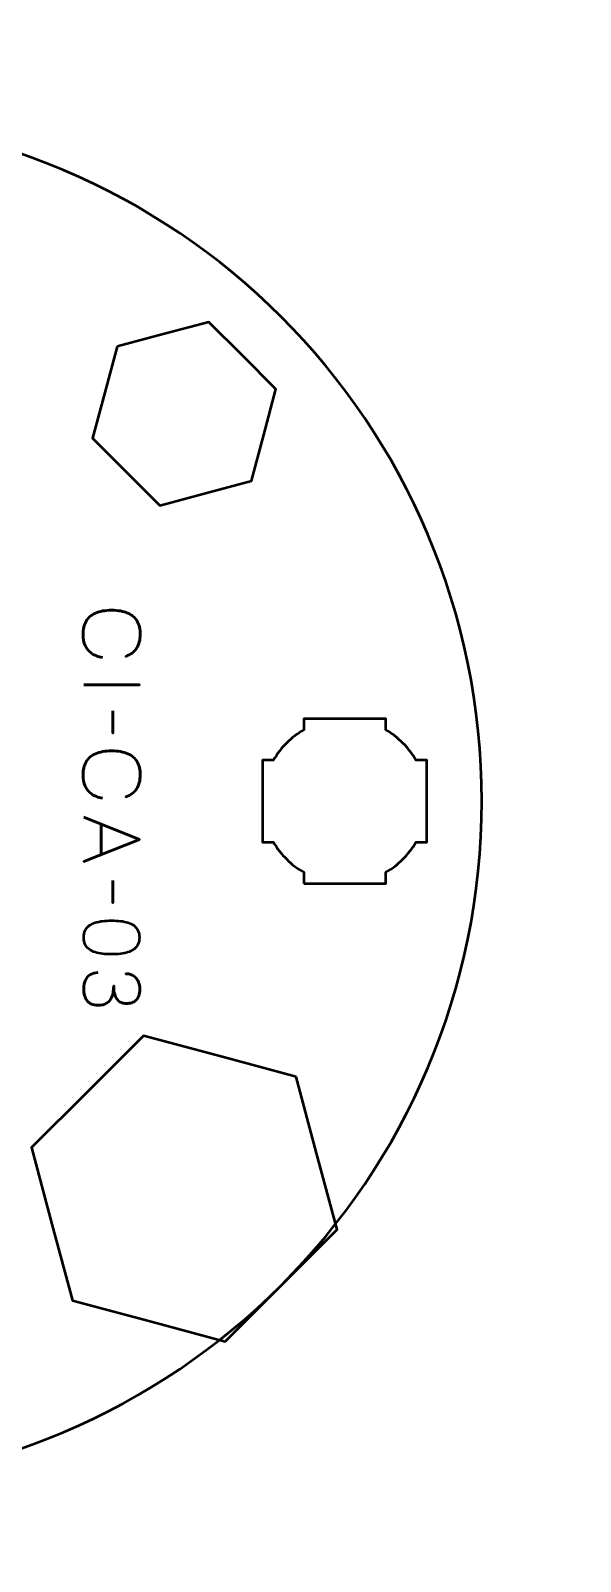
# Model space of a CAD drawing. Header units: centimetres. Extents: x -21 to 0, y -29.7 to 0.
# Drawn here: x -11.05 to -9.04, y -17.13 to -11.54 of the extents above; entities that cross this region are included whole.
import ezdxf

# ---------------------------------------------------------------- set-up
doc = ezdxf.new("R2010")
doc.units = ezdxf.units.CM
doc.header["$MEASUREMENT"] = 0
doc.layers.add('Layer 1', color=7, linetype='Continuous')

msp = doc.modelspace()

# ---------------------------------------------------------------- linework, layer by layer
at = {"layer": 'Layer 1', "color": 1, "lineweight": 53}
msp.add_open_spline([(-21.00003, -29.19995), (-21.00003, -29.19995), (-21.00003, -1.69992), (-21.00003, -1.69992), (-21.00003, -1.69992), (-21.00003, -1.61709), (-20.93286, -1.54992), (-20.85003, -1.54992), (-20.85003, -1.54992), (-20.7672, -1.54992), (-20.70003, -1.48275), (-20.70003, -1.39992), (-20.70003, -1.39992), (-20.70003, -1.31709), (-20.7672, -1.24992), (-20.85003, -1.24992), (-20.85003, -1.24992), (-20.93286, -1.24992), (-21.00003, -1.18275), (-21.00003, -1.09992), (-21.00003, -1.09992), (-21.00003, -1.09992), (-21.00003, -0.49992), (-21.00003, -0.49992), (-21.00003, -0.49992), (-21.00003, -0.22295), (-20.77694, 0.00004), (-20.49994, 0.00004), (-20.49994, 0.00004), (-20.49994, 0.00004), (-0.50008, 0.00004), (-0.50008, 0.00004), (-0.50008, 0.00004), (-0.22294, 0.00004), (0.00002, -0.22295), (0.00002, -0.49992), (0.00002, -0.49992), (0.00002, -0.49992), (0.00002, -29.19995), (0.00002, -29.19995), (0.00002, -29.19995), (0.00002, -29.47695), (-0.22294, -29.70004), (-0.50008, -29.70004), (-0.50008, -29.70004), (-0.50008, -29.70004), (-20.49994, -29.70004), (-20.49994, -29.70004), (-20.49994, -29.70004), (-20.77694, -29.70004), (-21.00003, -29.47695), (-21.00003, -29.19995)], degree=3, knots=[0, 0, 0, 0, 0.0769231, 0.0769231, 0.0769231, 0.0769231, 0.1538462, 0.1538462, 0.1538462, 0.1538462, 0.2307692, 0.2307692, 0.2307692, 0.2307692, 0.3076923, 0.3076923, 0.3076923, 0.3076923, 0.3846154, 0.3846154, 0.3846154, 0.3846154, 0.4615385, 0.4615385, 0.4615385, 0.4615385, 0.5384615, 0.5384615, 0.5384615, 0.5384615, 0.6153846, 0.6153846, 0.6153846, 0.6153846, 0.6923077, 0.6923077, 0.6923077, 0.6923077, 0.7692308, 0.7692308, 0.7692308, 0.7692308, 0.8461538, 0.8461538, 0.8461538, 0.8461538, 0.9230769, 0.9230769, 0.9230769, 0.9230769, 1, 1, 1, 1], dxfattribs=at)
at = {"layer": 'Layer 1', "color": 3, "lineweight": 53}
msp.add_open_spline([(-11.89997, -11.85), (-10.51947, -11.85), (-9.39997, -12.9695), (-9.39997, -14.35), (-9.39997, -14.35), (-9.39997, -15.7305), (-10.51947, -16.85), (-11.89997, -16.85), (-11.89997, -16.85), (-13.28047, -16.85), (-14.39997, -15.7305), (-14.39997, -14.35), (-14.39997, -14.35), (-14.39997, -12.9695), (-13.28047, -11.85), (-11.89997, -11.85)], degree=3, knots=[0, 0, 0, 0, 0.25, 0.25, 0.25, 0.25, 0.5, 0.5, 0.5, 0.5, 0.75, 0.75, 0.75, 0.75, 1, 1, 1, 1], dxfattribs=at)
at = {"layer": 'Layer 1', "lineweight": 53}
for points, knots in [([(-10.73072, -12.69084), (-10.73072, -12.69084), (-10.56342, -12.64601), (-10.56342, -12.64601), (-10.56342, -12.64601), (-10.56342, -12.64601), (-10.39611, -12.60118), (-10.39611, -12.60118), (-10.39611, -12.60118), (-10.39611, -12.60118), (-10.27364, -12.72366), (-10.27364, -12.72366), (-10.27364, -12.72366), (-10.27364, -12.72366), (-10.15116, -12.84613), (-10.15116, -12.84613), (-10.15116, -12.84613), (-10.15116, -12.84613), (-10.19599, -13.01344), (-10.19599, -13.01344), (-10.19599, -13.01344), (-10.19599, -13.01344), (-10.24082, -13.18074), (-10.24082, -13.18074), (-10.24082, -13.18074), (-10.24082, -13.18074), (-10.40812, -13.22557), (-10.40812, -13.22557), (-10.40812, -13.22557), (-10.40812, -13.22557), (-10.57543, -13.2704), (-10.57543, -13.2704), (-10.57543, -13.2704), (-10.57543, -13.2704), (-10.6979, -13.14792), (-10.6979, -13.14792), (-10.6979, -13.14792), (-10.6979, -13.14792), (-10.82038, -13.02545), (-10.82038, -13.02545), (-10.82038, -13.02545), (-10.82038, -13.02545), (-10.77555, -12.85814), (-10.77555, -12.85814), (-10.77555, -12.85814), (-10.77555, -12.85814), (-10.73072, -12.69084), (-10.73072, -12.69084)], [0, 0, 0, 0, 0.0833333, 0.0833333, 0.0833333, 0.0833333, 0.1666667, 0.1666667, 0.1666667, 0.1666667, 0.25, 0.25, 0.25, 0.25, 0.3333333, 0.3333333, 0.3333333, 0.3333333, 0.4166667, 0.4166667, 0.4166667, 0.4166667, 0.5, 0.5, 0.5, 0.5, 0.5833333, 0.5833333, 0.5833333, 0.5833333, 0.6666667, 0.6666667, 0.6666667, 0.6666667, 0.75, 0.75, 0.75, 0.75, 0.8333333, 0.8333333, 0.8333333, 0.8333333, 0.9166667, 0.9166667, 0.9166667, 0.9166667, 1, 1, 1, 1]), ([(-10.04996, -14.65006), (-10.04996, -14.65006), (-10.04996, -14.60988), (-10.04996, -14.60988), (-10.04996, -14.60988), (-10.0955, -14.58355), (-10.13346, -14.5456), (-10.15981, -14.50007), (-10.15981, -14.50007), (-10.15981, -14.50007), (-10.19996, -14.50007), (-10.19996, -14.50007), (-10.19996, -14.50007), (-10.19996, -14.50007), (-10.19996, -14.35155), (-10.19996, -14.35155), (-10.19996, -14.35155), (-10.19996, -14.35155), (-10.19998, -14.35), (-10.19998, -14.35), (-10.19998, -14.35), (-10.19998, -14.35), (-10.19996, -14.34845), (-10.19996, -14.34845), (-10.19996, -14.34845), (-10.19996, -14.34845), (-10.19996, -14.20006), (-10.19996, -14.20006), (-10.19996, -14.20006), (-10.19996, -14.20006), (-10.15986, -14.20006), (-10.15986, -14.20006), (-10.15986, -14.20006), (-10.13351, -14.15449), (-10.09552, -14.11649), (-10.04996, -14.09013), (-10.04996, -14.09013), (-10.04996, -14.09013), (-10.04996, -14.05005), (-10.04996, -14.05005), (-10.04996, -14.05005), (-10.04996, -14.05005), (-9.90462, -14.05005), (-9.90462, -14.05005), (-9.90462, -14.05005), (-9.90462, -14.05005), (-9.89998, -14.04999), (-9.89998, -14.04999), (-9.89998, -14.04999), (-9.89998, -14.04999), (-9.89533, -14.05005), (-9.89533, -14.05005), (-9.89533, -14.05005), (-9.89533, -14.05005), (-9.74995, -14.05005), (-9.74995, -14.05005), (-9.74995, -14.05005), (-9.74995, -14.05005), (-9.74995, -14.09013), (-9.74995, -14.09013), (-9.74995, -14.09013), (-9.70438, -14.11649), (-9.66641, -14.15449), (-9.64007, -14.20006), (-9.64007, -14.20006), (-9.64007, -14.20006), (-9.59995, -14.20006), (-9.59995, -14.20006), (-9.59995, -14.20006), (-9.59995, -14.20006), (-9.59995, -14.50007), (-9.59995, -14.50007), (-9.59995, -14.50007), (-9.59995, -14.50007), (-9.64012, -14.50007), (-9.64012, -14.50007), (-9.64012, -14.50007), (-9.66646, -14.5456), (-9.70442, -14.58355), (-9.74995, -14.60988), (-9.74995, -14.60988), (-9.74995, -14.60988), (-9.74995, -14.65006), (-9.74995, -14.65006), (-9.74995, -14.65006), (-9.74995, -14.65006), (-10.04996, -14.65006), (-10.04996, -14.65006)], [0, 0, 0, 0, 0.0454545, 0.0454545, 0.0454545, 0.0454545, 0.0909091, 0.0909091, 0.0909091, 0.0909091, 0.1363636, 0.1363636, 0.1363636, 0.1363636, 0.1818182, 0.1818182, 0.1818182, 0.1818182, 0.2272727, 0.2272727, 0.2272727, 0.2272727, 0.2727273, 0.2727273, 0.2727273, 0.2727273, 0.3181818, 0.3181818, 0.3181818, 0.3181818, 0.3636364, 0.3636364, 0.3636364, 0.3636364, 0.4090909, 0.4090909, 0.4090909, 0.4090909, 0.4545455, 0.4545455, 0.4545455, 0.4545455, 0.5, 0.5, 0.5, 0.5, 0.5454545, 0.5454545, 0.5454545, 0.5454545, 0.5909091, 0.5909091, 0.5909091, 0.5909091, 0.6363636, 0.6363636, 0.6363636, 0.6363636, 0.6818182, 0.6818182, 0.6818182, 0.6818182, 0.7272727, 0.7272727, 0.7272727, 0.7272727, 0.7727273, 0.7727273, 0.7727273, 0.7727273, 0.8181818, 0.8181818, 0.8181818, 0.8181818, 0.8636364, 0.8636364, 0.8636364, 0.8636364, 0.9090909, 0.9090909, 0.9090909, 0.9090909, 0.9545455, 0.9545455, 0.9545455, 0.9545455, 1, 1, 1, 1]), ([(-10.07752, -15.35597), (-10.07752, -15.35597), (-10.00281, -15.6348), (-10.00281, -15.6348), (-10.00281, -15.6348), (-10.00281, -15.6348), (-9.92809, -15.91364), (-9.92809, -15.91364), (-9.92809, -15.91364), (-9.92809, -15.91364), (-10.13221, -16.11777), (-10.13221, -16.11777), (-10.13221, -16.11777), (-10.13221, -16.11777), (-10.33634, -16.32189), (-10.33634, -16.32189), (-10.33634, -16.32189), (-10.33634, -16.32189), (-10.61518, -16.24717), (-10.61518, -16.24717), (-10.61518, -16.24717), (-10.61518, -16.24717), (-10.89401, -16.17246), (-10.89401, -16.17246), (-10.89401, -16.17246), (-10.89401, -16.17246), (-10.96873, -15.89363), (-10.96873, -15.89363), (-10.96873, -15.89363), (-10.96873, -15.89363), (-11.04344, -15.61478), (-11.04344, -15.61478), (-11.04344, -15.61478), (-11.04344, -15.61478), (-10.83932, -15.41066), (-10.83932, -15.41066), (-10.83932, -15.41066), (-10.83932, -15.41066), (-10.6352, -15.20654), (-10.6352, -15.20654), (-10.6352, -15.20654), (-10.6352, -15.20654), (-10.35635, -15.28125), (-10.35635, -15.28125), (-10.35635, -15.28125), (-10.35635, -15.28125), (-10.07752, -15.35597), (-10.07752, -15.35597)], [0, 0, 0, 0, 0.0833333, 0.0833333, 0.0833333, 0.0833333, 0.1666667, 0.1666667, 0.1666667, 0.1666667, 0.25, 0.25, 0.25, 0.25, 0.3333333, 0.3333333, 0.3333333, 0.3333333, 0.4166667, 0.4166667, 0.4166667, 0.4166667, 0.5, 0.5, 0.5, 0.5, 0.5833333, 0.5833333, 0.5833333, 0.5833333, 0.6666667, 0.6666667, 0.6666667, 0.6666667, 0.75, 0.75, 0.75, 0.75, 0.8333333, 0.8333333, 0.8333333, 0.8333333, 0.9166667, 0.9166667, 0.9166667, 0.9166667, 1, 1, 1, 1])]:
    msp.add_open_spline(points, degree=3, knots=knots, dxfattribs=at)
at = {"layer": 'Layer 1', "color": 5, "lineweight": 53}
for points, knots in [([(-10.78449, -13.82604), (-10.80063, -13.82303), (-10.81394, -13.81776), (-10.82438, -13.81038), (-10.82438, -13.81038), (-10.83477, -13.80294), (-10.84249, -13.79344), (-10.84752, -13.78187), (-10.84752, -13.78187), (-10.85255, -13.77035), (-10.85509, -13.7568), (-10.85505, -13.74137), (-10.85505, -13.74137), (-10.85509, -13.7226), (-10.85147, -13.70666), (-10.84409, -13.69358), (-10.84409, -13.69358), (-10.83675, -13.68051), (-10.82541, -13.67054), (-10.81003, -13.66367), (-10.81003, -13.66367), (-10.79465, -13.6568), (-10.77494, -13.65337), (-10.75091, -13.65332), (-10.75091, -13.65332), (-10.72697, -13.65337), (-10.70731, -13.6568), (-10.69192, -13.66367), (-10.69192, -13.66367), (-10.67654, -13.67054), (-10.66516, -13.68051), (-10.65778, -13.69358), (-10.65778, -13.69358), (-10.65039, -13.70666), (-10.64672, -13.7226), (-10.64677, -13.74137), (-10.64677, -13.74137), (-10.64672, -13.76146), (-10.651, -13.7783), (-10.65961, -13.7918), (-10.65961, -13.7918), (-10.66822, -13.80534), (-10.68153, -13.81527), (-10.69954, -13.82152), (-10.69954, -13.82152), (-10.68153, -13.81527), (-10.66822, -13.80534), (-10.65961, -13.7918), (-10.65961, -13.7918), (-10.651, -13.7783), (-10.64672, -13.76146), (-10.64677, -13.74137), (-10.64677, -13.74137), (-10.64672, -13.7226), (-10.65039, -13.70666), (-10.65778, -13.69358), (-10.65778, -13.69358), (-10.66516, -13.68051), (-10.67654, -13.67054), (-10.69192, -13.66367), (-10.69192, -13.66367), (-10.70731, -13.6568), (-10.72697, -13.65337), (-10.75091, -13.65332), (-10.75091, -13.65332), (-10.77494, -13.65337), (-10.79465, -13.6568), (-10.81003, -13.66367), (-10.81003, -13.66367), (-10.82541, -13.67054), (-10.83675, -13.68051), (-10.84409, -13.69358), (-10.84409, -13.69358), (-10.85147, -13.70666), (-10.85509, -13.7226), (-10.85505, -13.74137), (-10.85505, -13.74137), (-10.85509, -13.7568), (-10.85255, -13.77035), (-10.84752, -13.78187), (-10.84752, -13.78187), (-10.84249, -13.79344), (-10.83477, -13.80294), (-10.82438, -13.81038), (-10.82438, -13.81038), (-10.81394, -13.81776), (-10.80063, -13.82303), (-10.78449, -13.82604)], [0, 0, 0, 0, 0.0454545, 0.0454545, 0.0454545, 0.0454545, 0.0909091, 0.0909091, 0.0909091, 0.0909091, 0.1363636, 0.1363636, 0.1363636, 0.1363636, 0.1818182, 0.1818182, 0.1818182, 0.1818182, 0.2272727, 0.2272727, 0.2272727, 0.2272727, 0.2727273, 0.2727273, 0.2727273, 0.2727273, 0.3181818, 0.3181818, 0.3181818, 0.3181818, 0.3636364, 0.3636364, 0.3636364, 0.3636364, 0.4090909, 0.4090909, 0.4090909, 0.4090909, 0.4545455, 0.4545455, 0.4545455, 0.4545455, 0.5, 0.5, 0.5, 0.5, 0.5454545, 0.5454545, 0.5454545, 0.5454545, 0.5909091, 0.5909091, 0.5909091, 0.5909091, 0.6363636, 0.6363636, 0.6363636, 0.6363636, 0.6818182, 0.6818182, 0.6818182, 0.6818182, 0.7272727, 0.7272727, 0.7272727, 0.7272727, 0.7727273, 0.7727273, 0.7727273, 0.7727273, 0.8181818, 0.8181818, 0.8181818, 0.8181818, 0.8636364, 0.8636364, 0.8636364, 0.8636364, 0.9090909, 0.9090909, 0.9090909, 0.9090909, 0.9545455, 0.9545455, 0.9545455, 0.9545455, 1, 1, 1, 1]), ([(-10.85279, -13.92594), (-10.85279, -13.92594), (-10.64931, -13.92594), (-10.64931, -13.92594), (-10.64931, -13.92594), (-10.64931, -13.92594), (-10.85279, -13.92594), (-10.85279, -13.92594)], [0, 0, 0, 0, 0.5, 0.5, 0.5, 0.5, 1, 1, 1, 1]), ([(-10.74639, -14.01992), (-10.74639, -14.01992), (-10.74639, -14.10205), (-10.74639, -14.10205), (-10.74639, -14.10205), (-10.74639, -14.10205), (-10.74639, -14.01992), (-10.74639, -14.01992)], [0, 0, 0, 0, 0.5, 0.5, 0.5, 0.5, 1, 1, 1, 1]), ([(-10.78449, -14.33939), (-10.80063, -14.33638), (-10.81394, -14.33111), (-10.82438, -14.32373), (-10.82438, -14.32373), (-10.83477, -14.31629), (-10.84249, -14.30679), (-10.84752, -14.29522), (-10.84752, -14.29522), (-10.85255, -14.2837), (-10.85509, -14.27015), (-10.85505, -14.25472), (-10.85505, -14.25472), (-10.85509, -14.23595), (-10.85147, -14.22001), (-10.84409, -14.20693), (-10.84409, -14.20693), (-10.83675, -14.19386), (-10.82541, -14.18389), (-10.81003, -14.17702), (-10.81003, -14.17702), (-10.79465, -14.17015), (-10.77494, -14.16672), (-10.75091, -14.16667), (-10.75091, -14.16667), (-10.72697, -14.16672), (-10.70731, -14.17015), (-10.69192, -14.17702), (-10.69192, -14.17702), (-10.67654, -14.18389), (-10.66516, -14.19386), (-10.65778, -14.20693), (-10.65778, -14.20693), (-10.65039, -14.22001), (-10.64672, -14.23595), (-10.64677, -14.25472), (-10.64677, -14.25472), (-10.64672, -14.27481), (-10.651, -14.29165), (-10.65961, -14.30515), (-10.65961, -14.30515), (-10.66822, -14.31869), (-10.68153, -14.32862), (-10.69954, -14.33487), (-10.69954, -14.33487), (-10.68153, -14.32862), (-10.66822, -14.31869), (-10.65961, -14.30515), (-10.65961, -14.30515), (-10.651, -14.29165), (-10.64672, -14.27481), (-10.64677, -14.25472), (-10.64677, -14.25472), (-10.64672, -14.23595), (-10.65039, -14.22001), (-10.65778, -14.20693), (-10.65778, -14.20693), (-10.66516, -14.19386), (-10.67654, -14.18389), (-10.69192, -14.17702), (-10.69192, -14.17702), (-10.70731, -14.17015), (-10.72697, -14.16672), (-10.75091, -14.16667), (-10.75091, -14.16667), (-10.77494, -14.16672), (-10.79465, -14.17015), (-10.81003, -14.17702), (-10.81003, -14.17702), (-10.82541, -14.18389), (-10.83675, -14.19386), (-10.84409, -14.20693), (-10.84409, -14.20693), (-10.85147, -14.22001), (-10.85509, -14.23595), (-10.85505, -14.25472), (-10.85505, -14.25472), (-10.85509, -14.27015), (-10.85255, -14.2837), (-10.84752, -14.29522), (-10.84752, -14.29522), (-10.84249, -14.30679), (-10.83477, -14.31629), (-10.82438, -14.32373), (-10.82438, -14.32373), (-10.81394, -14.33111), (-10.80063, -14.33638), (-10.78449, -14.33939)], [0, 0, 0, 0, 0.0454545, 0.0454545, 0.0454545, 0.0454545, 0.0909091, 0.0909091, 0.0909091, 0.0909091, 0.1363636, 0.1363636, 0.1363636, 0.1363636, 0.1818182, 0.1818182, 0.1818182, 0.1818182, 0.2272727, 0.2272727, 0.2272727, 0.2272727, 0.2727273, 0.2727273, 0.2727273, 0.2727273, 0.3181818, 0.3181818, 0.3181818, 0.3181818, 0.3636364, 0.3636364, 0.3636364, 0.3636364, 0.4090909, 0.4090909, 0.4090909, 0.4090909, 0.4545455, 0.4545455, 0.4545455, 0.4545455, 0.5, 0.5, 0.5, 0.5, 0.5454545, 0.5454545, 0.5454545, 0.5454545, 0.5909091, 0.5909091, 0.5909091, 0.5909091, 0.6363636, 0.6363636, 0.6363636, 0.6363636, 0.6818182, 0.6818182, 0.6818182, 0.6818182, 0.7272727, 0.7272727, 0.7272727, 0.7272727, 0.7727273, 0.7727273, 0.7727273, 0.7727273, 0.8181818, 0.8181818, 0.8181818, 0.8181818, 0.8636364, 0.8636364, 0.8636364, 0.8636364, 0.9090909, 0.9090909, 0.9090909, 0.9090909, 0.9545455, 0.9545455, 0.9545455, 0.9545455, 1, 1, 1, 1]), ([(-10.85279, -14.40881), (-10.85279, -14.40881), (-10.64931, -14.48952), (-10.64931, -14.48952), (-10.64931, -14.48952), (-10.64931, -14.48952), (-10.85279, -14.57052), (-10.85279, -14.57052), (-10.85279, -14.57052), (-10.85279, -14.57052), (-10.64931, -14.48952), (-10.64931, -14.48952), (-10.64931, -14.48952), (-10.64931, -14.48952), (-10.85279, -14.40881), (-10.85279, -14.40881)], [0, 0, 0, 0, 0.25, 0.25, 0.25, 0.25, 0.5, 0.5, 0.5, 0.5, 0.75, 0.75, 0.75, 0.75, 1, 1, 1, 1]), ([(-10.78873, -14.43421), (-10.78873, -14.43421), (-10.78873, -14.54484), (-10.78873, -14.54484), (-10.78873, -14.54484), (-10.78873, -14.54484), (-10.78873, -14.43421), (-10.78873, -14.43421)], [0, 0, 0, 0, 0.5, 0.5, 0.5, 0.5, 1, 1, 1, 1]), ([(-10.74639, -14.63938), (-10.74639, -14.63938), (-10.74639, -14.72151), (-10.74639, -14.72151), (-10.74639, -14.72151), (-10.74639, -14.72151), (-10.74639, -14.63938), (-10.74639, -14.63938)], [0, 0, 0, 0, 0.5, 0.5, 0.5, 0.5, 1, 1, 1, 1]), ([(-10.85279, -14.84765), (-10.85274, -14.85753), (-10.851, -14.86605), (-10.84762, -14.87315), (-10.84762, -14.87315), (-10.84423, -14.8802), (-10.83938, -14.88608), (-10.83322, -14.89079), (-10.83322, -14.89079), (-10.82701, -14.89544), (-10.81968, -14.89911), (-10.81121, -14.90184), (-10.81121, -14.90184), (-10.80274, -14.90452), (-10.79348, -14.90645), (-10.78332, -14.90753), (-10.78332, -14.90753), (-10.77316, -14.90866), (-10.76248, -14.90922), (-10.75119, -14.90918), (-10.75119, -14.90918), (-10.73995, -14.90922), (-10.72927, -14.90866), (-10.71916, -14.90753), (-10.71916, -14.90753), (-10.70905, -14.90645), (-10.69973, -14.90452), (-10.69127, -14.90184), (-10.69127, -14.90184), (-10.68285, -14.89911), (-10.67551, -14.89544), (-10.66925, -14.89079), (-10.66925, -14.89079), (-10.66304, -14.88608), (-10.6582, -14.8802), (-10.65481, -14.87315), (-10.65481, -14.87315), (-10.65138, -14.86605), (-10.64964, -14.85753), (-10.64959, -14.84765), (-10.64959, -14.84765), (-10.64964, -14.83778), (-10.65138, -14.82926), (-10.65481, -14.82216), (-10.65481, -14.82216), (-10.6582, -14.8151), (-10.66304, -14.80922), (-10.66925, -14.80452), (-10.66925, -14.80452), (-10.67551, -14.79986), (-10.68285, -14.7962), (-10.69127, -14.79347), (-10.69127, -14.79347), (-10.69973, -14.79079), (-10.70905, -14.78886), (-10.71916, -14.78778), (-10.71916, -14.78778), (-10.72927, -14.78665), (-10.73995, -14.78608), (-10.75119, -14.78613), (-10.75119, -14.78613), (-10.76248, -14.78608), (-10.77316, -14.78665), (-10.78332, -14.78778), (-10.78332, -14.78778), (-10.79348, -14.78886), (-10.80274, -14.79079), (-10.81121, -14.79347), (-10.81121, -14.79347), (-10.81968, -14.7962), (-10.82701, -14.79986), (-10.83322, -14.80452), (-10.83322, -14.80452), (-10.83938, -14.80922), (-10.84423, -14.8151), (-10.84762, -14.82216), (-10.84762, -14.82216), (-10.851, -14.82926), (-10.85274, -14.83778), (-10.85279, -14.84765)], [0, 0, 0, 0, 0.05, 0.05, 0.05, 0.05, 0.1, 0.1, 0.1, 0.1, 0.15, 0.15, 0.15, 0.15, 0.2, 0.2, 0.2, 0.2, 0.25, 0.25, 0.25, 0.25, 0.3, 0.3, 0.3, 0.3, 0.35, 0.35, 0.35, 0.35, 0.4, 0.4, 0.4, 0.4, 0.45, 0.45, 0.45, 0.45, 0.5, 0.5, 0.5, 0.5, 0.55, 0.55, 0.55, 0.55, 0.6, 0.6, 0.6, 0.6, 0.65, 0.65, 0.65, 0.65, 0.7, 0.7, 0.7, 0.7, 0.75, 0.75, 0.75, 0.75, 0.8, 0.8, 0.8, 0.8, 0.85, 0.85, 0.85, 0.85, 0.9, 0.9, 0.9, 0.9, 0.95, 0.95, 0.95, 0.95, 1, 1, 1, 1]), ([(-10.85279, -14.84765), (-10.85274, -14.85753), (-10.851, -14.86605), (-10.84762, -14.87315), (-10.84762, -14.87315), (-10.84423, -14.8802), (-10.83938, -14.88608), (-10.83322, -14.89079), (-10.83322, -14.89079), (-10.82701, -14.89544), (-10.81968, -14.89911), (-10.81121, -14.90184), (-10.81121, -14.90184), (-10.80274, -14.90452), (-10.79348, -14.90645), (-10.78332, -14.90753), (-10.78332, -14.90753), (-10.77316, -14.90866), (-10.76248, -14.90922), (-10.75119, -14.90918), (-10.75119, -14.90918), (-10.73995, -14.90922), (-10.72927, -14.90866), (-10.71916, -14.90753), (-10.71916, -14.90753), (-10.70905, -14.90645), (-10.69973, -14.90452), (-10.69127, -14.90184), (-10.69127, -14.90184), (-10.68285, -14.89911), (-10.67551, -14.89544), (-10.66925, -14.89079), (-10.66925, -14.89079), (-10.66304, -14.88608), (-10.6582, -14.8802), (-10.65481, -14.87315), (-10.65481, -14.87315), (-10.65138, -14.86605), (-10.64964, -14.85753), (-10.64959, -14.84765), (-10.64959, -14.84765), (-10.64964, -14.83778), (-10.65138, -14.82926), (-10.65481, -14.82216), (-10.65481, -14.82216), (-10.6582, -14.8151), (-10.66304, -14.80922), (-10.66925, -14.80452), (-10.66925, -14.80452), (-10.67551, -14.79986), (-10.68285, -14.7962), (-10.69127, -14.79347), (-10.69127, -14.79347), (-10.69973, -14.79079), (-10.70905, -14.78886), (-10.71916, -14.78778), (-10.71916, -14.78778), (-10.72927, -14.78665), (-10.73995, -14.78608), (-10.75119, -14.78613), (-10.75119, -14.78613), (-10.76248, -14.78608), (-10.77316, -14.78665), (-10.78332, -14.78778), (-10.78332, -14.78778), (-10.79348, -14.78886), (-10.80274, -14.79079), (-10.81121, -14.79347), (-10.81121, -14.79347), (-10.81968, -14.7962), (-10.82701, -14.79986), (-10.83322, -14.80452), (-10.83322, -14.80452), (-10.83938, -14.80922), (-10.84423, -14.8151), (-10.84762, -14.82216), (-10.84762, -14.82216), (-10.851, -14.82926), (-10.85274, -14.83778), (-10.85279, -14.84765)], [0, 0, 0, 0, 0.05, 0.05, 0.05, 0.05, 0.1, 0.1, 0.1, 0.1, 0.15, 0.15, 0.15, 0.15, 0.2, 0.2, 0.2, 0.2, 0.25, 0.25, 0.25, 0.25, 0.3, 0.3, 0.3, 0.3, 0.35, 0.35, 0.35, 0.35, 0.4, 0.4, 0.4, 0.4, 0.45, 0.45, 0.45, 0.45, 0.5, 0.5, 0.5, 0.5, 0.55, 0.55, 0.55, 0.55, 0.6, 0.6, 0.6, 0.6, 0.65, 0.65, 0.65, 0.65, 0.7, 0.7, 0.7, 0.7, 0.75, 0.75, 0.75, 0.75, 0.8, 0.8, 0.8, 0.8, 0.85, 0.85, 0.85, 0.85, 0.9, 0.9, 0.9, 0.9, 0.95, 0.95, 0.95, 0.95, 1, 1, 1, 1]), ([(-10.80171, -14.97606), (-10.81187, -14.97611), (-10.82071, -14.97846), (-10.82838, -14.98312), (-10.82838, -14.98312), (-10.836, -14.98777), (-10.84197, -14.9944), (-10.84625, -15.00306), (-10.84625, -15.00306), (-10.85053, -15.01171), (-10.8527, -15.02211), (-10.85279, -15.0342), (-10.85279, -15.0342), (-10.85279, -15.04328), (-10.85185, -15.05151), (-10.84987, -15.05894), (-10.84987, -15.05894), (-10.8479, -15.06642), (-10.84484, -15.07281), (-10.84065, -15.07822), (-10.84065, -15.07822), (-10.83647, -15.08363), (-10.83106, -15.08777), (-10.82447, -15.09069), (-10.82447, -15.09069), (-10.81784, -15.09365), (-10.80989, -15.09511), (-10.80058, -15.09516), (-10.80058, -15.09516), (-10.78816, -15.0952), (-10.77767, -15.09266), (-10.76916, -15.08763), (-10.76916, -15.08763), (-10.76065, -15.0826), (-10.75425, -15.07479), (-10.74987, -15.0643), (-10.74987, -15.0643), (-10.7455, -15.05381), (-10.74329, -15.04036), (-10.74329, -15.02404), (-10.74329, -15.02404), (-10.74334, -15.03622), (-10.74221, -15.04643), (-10.7399, -15.05475), (-10.7399, -15.05475), (-10.7376, -15.06303), (-10.73435, -15.06966), (-10.73012, -15.07465), (-10.73012, -15.07465), (-10.72593, -15.07963), (-10.72095, -15.08326), (-10.71521, -15.08542), (-10.71521, -15.08542), (-10.70952, -15.08763), (-10.70326, -15.08871), (-10.69644, -15.08867), (-10.69644, -15.08867), (-10.68962, -15.08871), (-10.68332, -15.08777), (-10.67748, -15.08589), (-10.67748, -15.08589), (-10.67165, -15.08406), (-10.66652, -15.08105), (-10.66215, -15.07695), (-10.66215, -15.07695), (-10.65778, -15.07286), (-10.65434, -15.06745), (-10.6519, -15.06082), (-10.6519, -15.06082), (-10.64945, -15.05414), (-10.64823, -15.046), (-10.64818, -15.03645), (-10.64818, -15.03645), (-10.64823, -15.02695), (-10.64964, -15.01863), (-10.65237, -15.01157), (-10.65237, -15.01157), (-10.65509, -15.00447), (-10.65881, -14.99864), (-10.66356, -14.99393), (-10.66356, -14.99393), (-10.66831, -14.98928), (-10.67372, -14.9858), (-10.67984, -14.98349), (-10.67984, -14.98349), (-10.68595, -14.98114), (-10.69244, -14.98001), (-10.69926, -14.98001), (-10.69926, -14.98001), (-10.69244, -14.98001), (-10.68595, -14.98114), (-10.67984, -14.98349), (-10.67984, -14.98349), (-10.67372, -14.9858), (-10.66831, -14.98928), (-10.66356, -14.99393), (-10.66356, -14.99393), (-10.65881, -14.99864), (-10.65509, -15.00447), (-10.65237, -15.01157), (-10.65237, -15.01157), (-10.64964, -15.01863), (-10.64823, -15.02695), (-10.64818, -15.03645), (-10.64818, -15.03645), (-10.64823, -15.046), (-10.64945, -15.05414), (-10.6519, -15.06082), (-10.6519, -15.06082), (-10.65434, -15.06745), (-10.65778, -15.07286), (-10.66215, -15.07695), (-10.66215, -15.07695), (-10.66652, -15.08105), (-10.67165, -15.08406), (-10.67748, -15.08589), (-10.67748, -15.08589), (-10.68332, -15.08777), (-10.68962, -15.08871), (-10.69644, -15.08867), (-10.69644, -15.08867), (-10.70326, -15.08871), (-10.70952, -15.08763), (-10.71521, -15.08542), (-10.71521, -15.08542), (-10.72095, -15.08326), (-10.72593, -15.07963), (-10.73012, -15.07465), (-10.73012, -15.07465), (-10.73435, -15.06966), (-10.7376, -15.06303), (-10.7399, -15.05475), (-10.7399, -15.05475), (-10.74221, -15.04643), (-10.74334, -15.03622), (-10.74329, -15.02404), (-10.74329, -15.02404), (-10.74329, -15.04036), (-10.7455, -15.05381), (-10.74987, -15.0643), (-10.74987, -15.0643), (-10.75425, -15.07479), (-10.76065, -15.0826), (-10.76916, -15.08763), (-10.76916, -15.08763), (-10.77767, -15.09266), (-10.78816, -15.0952), (-10.80058, -15.09516), (-10.80058, -15.09516), (-10.80989, -15.09511), (-10.81784, -15.09365), (-10.82447, -15.09069), (-10.82447, -15.09069), (-10.83106, -15.08777), (-10.83647, -15.08363), (-10.84065, -15.07822), (-10.84065, -15.07822), (-10.84484, -15.07281), (-10.8479, -15.06642), (-10.84987, -15.05894), (-10.84987, -15.05894), (-10.85185, -15.05151), (-10.85279, -15.04328), (-10.85279, -15.0342), (-10.85279, -15.0342), (-10.8527, -15.02211), (-10.85053, -15.01171), (-10.84625, -15.00306), (-10.84625, -15.00306), (-10.84197, -14.9944), (-10.836, -14.98777), (-10.82838, -14.98312), (-10.82838, -14.98312), (-10.82071, -14.97846), (-10.81187, -14.97611), (-10.80171, -14.97606)], [0, 0, 0, 0, 0.0227273, 0.0227273, 0.0227273, 0.0227273, 0.0454545, 0.0454545, 0.0454545, 0.0454545, 0.0681818, 0.0681818, 0.0681818, 0.0681818, 0.0909091, 0.0909091, 0.0909091, 0.0909091, 0.1136364, 0.1136364, 0.1136364, 0.1136364, 0.1363636, 0.1363636, 0.1363636, 0.1363636, 0.1590909, 0.1590909, 0.1590909, 0.1590909, 0.1818182, 0.1818182, 0.1818182, 0.1818182, 0.2045455, 0.2045455, 0.2045455, 0.2045455, 0.2272727, 0.2272727, 0.2272727, 0.2272727, 0.25, 0.25, 0.25, 0.25, 0.2727273, 0.2727273, 0.2727273, 0.2727273, 0.2954545, 0.2954545, 0.2954545, 0.2954545, 0.3181818, 0.3181818, 0.3181818, 0.3181818, 0.3409091, 0.3409091, 0.3409091, 0.3409091, 0.3636364, 0.3636364, 0.3636364, 0.3636364, 0.3863636, 0.3863636, 0.3863636, 0.3863636, 0.4090909, 0.4090909, 0.4090909, 0.4090909, 0.4318182, 0.4318182, 0.4318182, 0.4318182, 0.4545455, 0.4545455, 0.4545455, 0.4545455, 0.4772727, 0.4772727, 0.4772727, 0.4772727, 0.5, 0.5, 0.5, 0.5, 0.5227273, 0.5227273, 0.5227273, 0.5227273, 0.5454545, 0.5454545, 0.5454545, 0.5454545, 0.5681818, 0.5681818, 0.5681818, 0.5681818, 0.5909091, 0.5909091, 0.5909091, 0.5909091, 0.6136364, 0.6136364, 0.6136364, 0.6136364, 0.6363636, 0.6363636, 0.6363636, 0.6363636, 0.6590909, 0.6590909, 0.6590909, 0.6590909, 0.6818182, 0.6818182, 0.6818182, 0.6818182, 0.7045455, 0.7045455, 0.7045455, 0.7045455, 0.7272727, 0.7272727, 0.7272727, 0.7272727, 0.75, 0.75, 0.75, 0.75, 0.7727273, 0.7727273, 0.7727273, 0.7727273, 0.7954545, 0.7954545, 0.7954545, 0.7954545, 0.8181818, 0.8181818, 0.8181818, 0.8181818, 0.8409091, 0.8409091, 0.8409091, 0.8409091, 0.8636364, 0.8636364, 0.8636364, 0.8636364, 0.8863636, 0.8863636, 0.8863636, 0.8863636, 0.9090909, 0.9090909, 0.9090909, 0.9090909, 0.9318182, 0.9318182, 0.9318182, 0.9318182, 0.9545455, 0.9545455, 0.9545455, 0.9545455, 0.9772727, 0.9772727, 0.9772727, 0.9772727, 1, 1, 1, 1])]:
    msp.add_open_spline(points, degree=3, knots=knots, dxfattribs=at)

doc.saveas('drawing.dxf')
